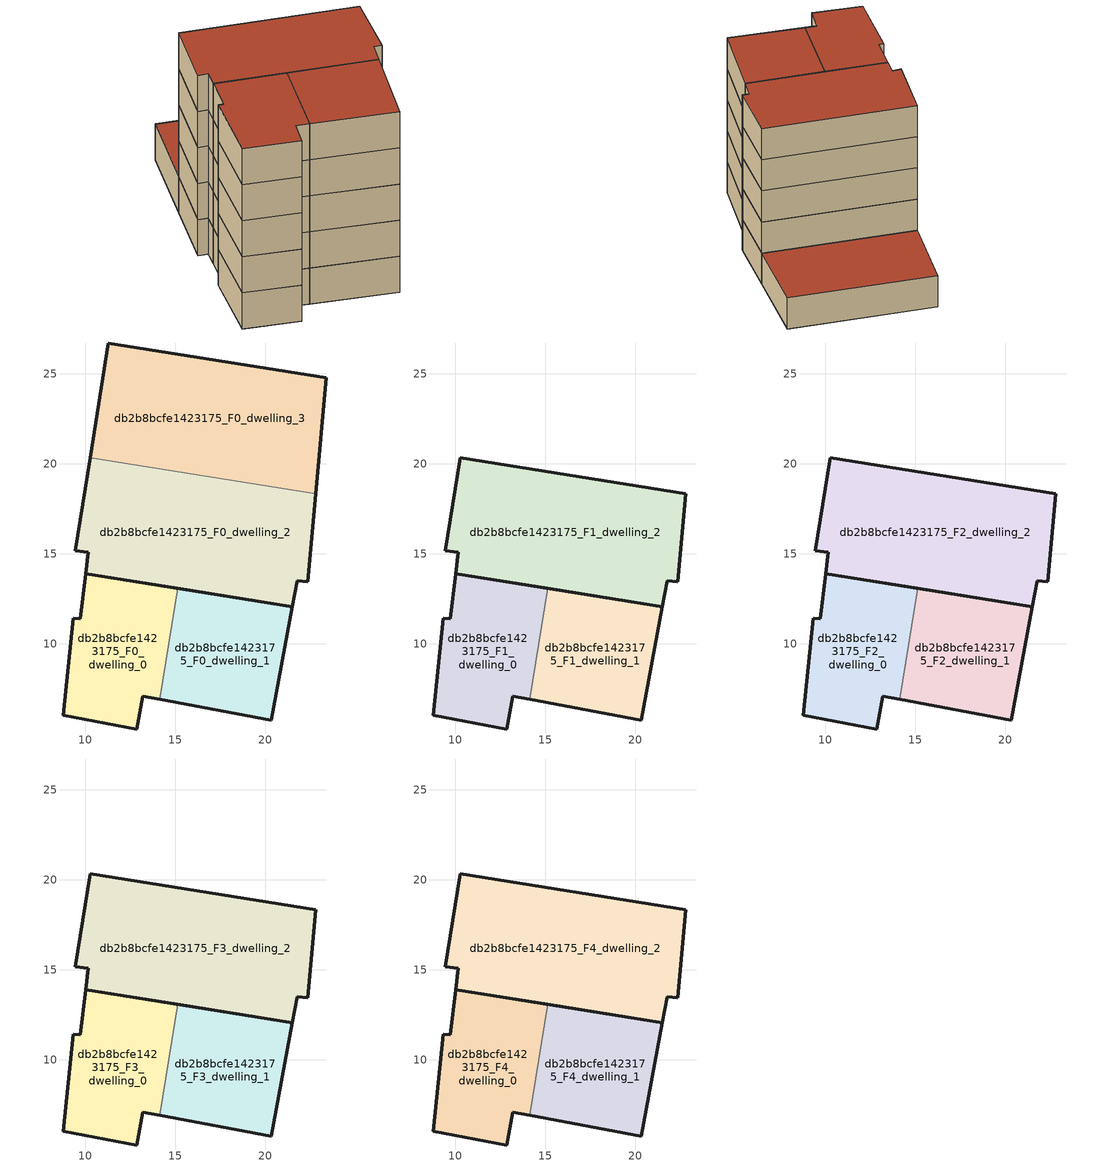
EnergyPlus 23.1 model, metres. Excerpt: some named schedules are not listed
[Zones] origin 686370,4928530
db2b8bcfe1423175_F0_dwelling_0
 floor ground (EU_floor_Construction): 14.16,6.92 15.14,13.08 10.03,13.89 9.73,11.38 9.33,11.43 8.78,6.03 12.86,5.27 13.2,7.09 z0
 wall outside (EU_wall_Construction): 14.16,6.92 13.2,7.09 12.86,5.27 8.78,6.03 9.33,11.43 9.73,11.38 10.03,13.89 15.14,13.08 z0:3
 wall to db2b8bcfe1423175_F0_dwelling_1 (EU_wall_Construction): 15.14,13.08 14.16,6.92 z0:3
db2b8bcfe1423175_F0_dwelling_1
 floor ground (EU_floor_Construction): 20.34,5.76 21.52,12.07 15.14,13.08 14.16,6.92 z0
 wall outside (EU_wall_Construction): 15.14,13.08 21.52,12.07 20.34,5.76 14.16,6.92 z0:3
db2b8bcfe1423175_F0_dwelling_2
 floor ground (EU_floor_Construction): 21.52,12.07 21.78,13.5 22.36,13.45 22.81,18.34 10.28,20.33 9.45,15.16 10.17,15.08 10.03,13.89 z0
 wall outside (EU_wall_Construction): 22.81,18.34 22.36,13.45 21.78,13.5 21.52,12.07 10.03,13.89 10.17,15.08 9.45,15.16 10.28,20.33 z0:3
 wall to db2b8bcfe1423175_F0_dwelling_3 (EU_wall_Construction): 10.28,20.33 22.81,18.34 z0:3
db2b8bcfe1423175_F0_dwelling_3
 floor ground (EU_floor_Construction): 22.81,18.34 23.4,24.79 11.3,26.71 10.28,20.33 z0
 wall outside (EU_wall_Construction): 10.28,20.33 11.3,26.71 23.4,24.79 22.81,18.34 z0:3
 roof outside (EU_roof_Construction): 23.4,24.79 22.81,18.34 10.28,20.33 11.3,26.71 z3
db2b8bcfe1423175_F1_dwelling_0
 floor to db2b8bcfe1423175_F0_dwelling_0 (EU_floor_Construction): 14.16,6.92 15.14,13.08 10.03,13.89 9.73,11.38 9.33,11.43 8.78,6.03 12.86,5.27 13.2,7.09 z3
 wall outside (EU_wall_Construction): 14.16,6.92 13.2,7.09 12.86,5.27 8.78,6.03 9.33,11.43 9.73,11.38 10.03,13.89 15.14,13.08 z3:6
 wall to db2b8bcfe1423175_F1_dwelling_1 (EU_wall_Construction): 15.14,13.08 14.16,6.92 z3:6
db2b8bcfe1423175_F1_dwelling_1
 floor to db2b8bcfe1423175_F0_dwelling_1 (EU_floor_Construction): 20.34,5.76 21.52,12.07 15.14,13.08 14.16,6.92 z3
 wall outside (EU_wall_Construction): 15.14,13.08 21.52,12.07 20.34,5.76 14.16,6.92 z3:6
db2b8bcfe1423175_F1_dwelling_2
 floor to db2b8bcfe1423175_F0_dwelling_2 (EU_floor_Construction): 21.52,12.07 21.78,13.5 22.36,13.45 22.81,18.34 10.28,20.33 9.45,15.16 10.17,15.08 10.03,13.89 z3
 wall outside (EU_wall_Construction): 22.81,18.34 22.36,13.45 21.78,13.5 21.52,12.07 10.03,13.89 10.17,15.08 9.45,15.16 10.28,20.33 22.81,18.34 z3:6
db2b8bcfe1423175_F2_dwelling_0
 floor to db2b8bcfe1423175_F1_dwelling_0 (EU_floor_Construction): 14.16,6.92 15.14,13.08 10.03,13.89 9.73,11.38 9.33,11.43 8.78,6.03 12.86,5.27 13.2,7.09 z6
 wall outside (EU_wall_Construction): 14.16,6.92 13.2,7.09 12.86,5.27 8.78,6.03 9.33,11.43 9.73,11.38 10.03,13.89 15.14,13.08 z6:9
 wall to db2b8bcfe1423175_F2_dwelling_1 (EU_wall_Construction): 15.14,13.08 14.16,6.92 z6:9
db2b8bcfe1423175_F2_dwelling_1
 floor to db2b8bcfe1423175_F1_dwelling_1 (EU_floor_Construction): 20.34,5.76 21.52,12.07 15.14,13.08 14.16,6.92 z6
 wall outside (EU_wall_Construction): 15.14,13.08 21.52,12.07 20.34,5.76 14.16,6.92 z6:9
db2b8bcfe1423175_F2_dwelling_2
 floor to db2b8bcfe1423175_F1_dwelling_2 (EU_floor_Construction): 21.52,12.07 21.78,13.5 22.36,13.45 22.81,18.34 10.28,20.33 9.45,15.16 10.17,15.08 10.03,13.89 z6
 wall outside (EU_wall_Construction): 22.81,18.34 22.36,13.45 21.78,13.5 21.52,12.07 10.03,13.89 10.17,15.08 9.45,15.16 10.28,20.33 22.81,18.34 z6:9
db2b8bcfe1423175_F3_dwelling_0
 floor to db2b8bcfe1423175_F2_dwelling_0 (EU_floor_Construction): 14.16,6.92 15.14,13.08 10.03,13.89 9.73,11.38 9.33,11.43 8.78,6.03 12.86,5.27 13.2,7.09 z9
 wall outside (EU_wall_Construction): 14.16,6.92 13.2,7.09 12.86,5.27 8.78,6.03 9.33,11.43 9.73,11.38 10.03,13.89 15.14,13.08 z9:12
 wall to db2b8bcfe1423175_F3_dwelling_1 (EU_wall_Construction): 15.14,13.08 14.16,6.92 z9:12
db2b8bcfe1423175_F3_dwelling_1
 floor to db2b8bcfe1423175_F2_dwelling_1 (EU_floor_Construction): 20.34,5.76 21.52,12.07 15.14,13.08 14.16,6.92 z9
 wall outside (EU_wall_Construction): 15.14,13.08 21.52,12.07 20.34,5.76 14.16,6.92 z9:12
db2b8bcfe1423175_F3_dwelling_2
 floor to db2b8bcfe1423175_F2_dwelling_2 (EU_floor_Construction): 21.52,12.07 21.78,13.5 22.36,13.45 22.81,18.34 10.28,20.33 9.45,15.16 10.17,15.08 10.03,13.89 z9
 wall outside (EU_wall_Construction): 22.81,18.34 22.36,13.45 21.78,13.5 21.52,12.07 10.03,13.89 10.17,15.08 9.45,15.16 10.28,20.33 22.81,18.34 z9:12
db2b8bcfe1423175_F4_dwelling_0
 floor to db2b8bcfe1423175_F3_dwelling_0 (EU_floor_Construction): 14.16,6.92 15.14,13.08 10.03,13.89 9.73,11.38 9.33,11.43 8.78,6.03 12.86,5.27 13.2,7.09 z12
 wall outside (EU_wall_Construction): 14.16,6.92 13.2,7.09 12.86,5.27 8.78,6.03 9.33,11.43 9.73,11.38 10.03,13.89 15.14,13.08 z12:15
 wall to db2b8bcfe1423175_F4_dwelling_1 (EU_wall_Construction): 15.14,13.08 14.16,6.92 z12:15
 roof outside (EU_roof_Construction): 15.14,13.08 14.16,6.92 13.2,7.09 12.86,5.27 8.78,6.03 9.33,11.43 9.73,11.38 10.03,13.89 z15
db2b8bcfe1423175_F4_dwelling_1
 floor to db2b8bcfe1423175_F3_dwelling_1 (EU_floor_Construction): 20.34,5.76 21.52,12.07 15.14,13.08 14.16,6.92 z12
 wall outside (EU_wall_Construction): 15.14,13.08 21.52,12.07 20.34,5.76 14.16,6.92 z12:15
 roof outside (EU_roof_Construction): 21.52,12.07 20.34,5.76 14.16,6.92 15.14,13.08 z15
db2b8bcfe1423175_F4_dwelling_2
 floor to db2b8bcfe1423175_F3_dwelling_2 (EU_floor_Construction): 21.52,12.07 21.78,13.5 22.36,13.45 22.81,18.34 10.28,20.33 9.45,15.16 10.17,15.08 10.03,13.89 z12
 wall outside (EU_wall_Construction): 22.81,18.34 22.36,13.45 21.78,13.5 21.52,12.07 10.03,13.89 10.17,15.08 9.45,15.16 10.28,20.33 22.81,18.34 z12:15
 roof outside (EU_roof_Construction): 22.81,18.34 22.36,13.45 21.78,13.5 21.52,12.07 10.03,13.89 10.17,15.08 9.45,15.16 10.28,20.33 z15
[Building]
EU S2 Campaign: North Axis=0; Terrain=City; Solar Distribution=FullExterior
[Site:Location]
Bologna: Latitude=44.5; Longitude=11.25; Time Zone=1; Elevation=37
[SizingPeriod:WeatherFileDays]
AnnualSizingPeriod: Begin Month=1; Begin Day of Month=1; End Month=12; End Day of Month=31; Day of Week for Start Day=Monday; Use Weather File Daylight Saving Period=No; Use Weather File Rain and Snow Indicators=No
[MATERIAL]
EU_InternalMass_Material: Roughness=MediumRough; Thickness=0.1; Conductivity=1; Density=1800; Specific Heat=900; Thermal Absorptance=0.9; Solar Absorptance=0.7; Visible Absorptance=0.7
[MATERIAL:NOMASS] Roughness=MediumRough; Thermal Absorptance=0.9; Solar Absorptance=0.7; Visible Absorptance=0.7
Name | Thermal Resistance
EU_wall_NoMass | 0.905828
EU_roof_NoMass | 0.37593
EU_floor_NoMass | 0.67114
[CONSTRUCTION]
EU_wall_Construction: EU_wall_NoMass
EU_roof_Construction: EU_roof_NoMass
EU_floor_Construction: EU_floor_NoMass
EU_InternalMass_Construction: EU_InternalMass_Material
[ZONE] Type=1; Multiplier=1; Ceiling Height=autocalculate; Floor Area=autocalculate; Part of Total Floor Area=Yes
Name | Volume
db2b8bcfe1423175_F0_dwelling_0 | 121.019
db2b8bcfe1423175_F1_dwelling_0; db2b8bcfe1423175_F2_dwelling_0; db2b8bcfe1423175_F3_dwelling_0; db2b8bcfe1423175_F4_dwelling_0 | 121.022
db2b8bcfe1423175_F0_dwelling_1; db2b8bcfe1423175_F1_dwelling_1; db2b8bcfe1423175_F2_dwelling_1; db2b8bcfe1423175_F3_dwelling_1; db2b8bcfe1423175_F4_dwelling_1 | 121.023
db2b8bcfe1423175_F0_dwelling_2 | 242.034
db2b8bcfe1423175_F1_dwelling_2; db2b8bcfe1423175_F2_dwelling_2; db2b8bcfe1423175_F3_dwelling_2; db2b8bcfe1423175_F4_dwelling_2 | 242.035
db2b8bcfe1423175_F0_dwelling_3 | 242.041
[INTERNALMASS] Construction=EU_InternalMass_Construction
Name | Zone or ZoneList | Surface Area
db2b8bcfe1423175_F0_dwelling_0_EU_InternalMass | db2b8bcfe1423175_F0_dwelling_0 | 40.3401
db2b8bcfe1423175_F0_dwelling_1_EU_InternalMass | db2b8bcfe1423175_F0_dwelling_1 | 40.3414
db2b8bcfe1423175_F0_dwelling_2_EU_InternalMass | db2b8bcfe1423175_F0_dwelling_2 | 80.6782
db2b8bcfe1423175_F0_dwelling_3_EU_InternalMass | db2b8bcfe1423175_F0_dwelling_3 | 80.6802
db2b8bcfe1423175_F1_dwelling_0_EU_InternalMass | db2b8bcfe1423175_F1_dwelling_0 | 80.6802
db2b8bcfe1423175_F1_dwelling_1_EU_InternalMass | db2b8bcfe1423175_F1_dwelling_1 | 80.6782
db2b8bcfe1423175_F1_dwelling_2_EU_InternalMass | db2b8bcfe1423175_F1_dwelling_2 | 80.6849
db2b8bcfe1423175_F2_dwelling_0_EU_InternalMass | db2b8bcfe1423175_F2_dwelling_0 | 80.6802
db2b8bcfe1423175_F2_dwelling_1_EU_InternalMass | db2b8bcfe1423175_F2_dwelling_1 | 80.6782
db2b8bcfe1423175_F2_dwelling_2_EU_InternalMass | db2b8bcfe1423175_F2_dwelling_2 | 80.6849
db2b8bcfe1423175_F3_dwelling_0_EU_InternalMass | db2b8bcfe1423175_F3_dwelling_0 | 80.6802
db2b8bcfe1423175_F3_dwelling_1_EU_InternalMass | db2b8bcfe1423175_F3_dwelling_1 | 80.6782
db2b8bcfe1423175_F3_dwelling_2_EU_InternalMass | db2b8bcfe1423175_F3_dwelling_2 | 80.6849
db2b8bcfe1423175_F4_dwelling_0_EU_InternalMass | db2b8bcfe1423175_F4_dwelling_0 | 80.6802
db2b8bcfe1423175_F4_dwelling_1_EU_InternalMass | db2b8bcfe1423175_F4_dwelling_1 | 80.6782
db2b8bcfe1423175_F4_dwelling_2_EU_InternalMass | db2b8bcfe1423175_F4_dwelling_2 | 80.6849
[OTHEREQUIPMENT] Fuel Type=Electricity; Design Level Calculation Method=Watts/Area; Power per Zone Floor Area=1; Fraction Latent=0; Fraction Radiant=0; Fraction Lost=0; Carbon Dioxide Generation Rate=0; EndUse Subcategory=EU_Step8_InternalGains
Name | Zone or ZoneList or Space or SpaceList | Schedule
EU_Step8_InternalGain_db2b8bcfe1423175_F0_dwelling_0_f000 | db2b8bcfe1423175_F0_dwelling_0 | EU_Step8_GainSchedule_db2b8bcfe1423175_F0_dwelling_0_f000
EU_Step8_InternalGain_db2b8bcfe1423175_F0_dwelling_1_f000 | db2b8bcfe1423175_F0_dwelling_1 | EU_Step8_GainSchedule_db2b8bcfe1423175_F0_dwelling_1_f000
EU_Step8_InternalGain_db2b8bcfe1423175_F0_dwelling_2_f000 | db2b8bcfe1423175_F0_dwelling_2 | EU_Step8_GainSchedule_db2b8bcfe1423175_F0_dwelling_2_f000
EU_Step8_InternalGain_db2b8bcfe1423175_F0_dwelling_3_f000 | db2b8bcfe1423175_F0_dwelling_3 | EU_Step8_GainSchedule_db2b8bcfe1423175_F0_dwelling_3_f000
EU_Step8_InternalGain_db2b8bcfe1423175_F1_dwelling_0_f000 | db2b8bcfe1423175_F1_dwelling_0 | EU_Step8_GainSchedule_db2b8bcfe1423175_F1_dwelling_0_f000
EU_Step8_InternalGain_db2b8bcfe1423175_F1_dwelling_1_f000 | db2b8bcfe1423175_F1_dwelling_1 | EU_Step8_GainSchedule_db2b8bcfe1423175_F1_dwelling_1_f000
EU_Step8_InternalGain_db2b8bcfe1423175_F1_dwelling_2_f000 | db2b8bcfe1423175_F1_dwelling_2 | EU_Step8_GainSchedule_db2b8bcfe1423175_F1_dwelling_2_f000
EU_Step8_InternalGain_db2b8bcfe1423175_F2_dwelling_0_f000 | db2b8bcfe1423175_F2_dwelling_0 | EU_Step8_GainSchedule_db2b8bcfe1423175_F2_dwelling_0_f000
EU_Step8_InternalGain_db2b8bcfe1423175_F2_dwelling_1_f000 | db2b8bcfe1423175_F2_dwelling_1 | EU_Step8_GainSchedule_db2b8bcfe1423175_F2_dwelling_1_f000
EU_Step8_InternalGain_db2b8bcfe1423175_F2_dwelling_2_f000 | db2b8bcfe1423175_F2_dwelling_2 | EU_Step8_GainSchedule_db2b8bcfe1423175_F2_dwelling_2_f000
EU_Step8_InternalGain_db2b8bcfe1423175_F3_dwelling_0_f000 | db2b8bcfe1423175_F3_dwelling_0 | EU_Step8_GainSchedule_db2b8bcfe1423175_F3_dwelling_0_f000
EU_Step8_InternalGain_db2b8bcfe1423175_F3_dwelling_1_f000 | db2b8bcfe1423175_F3_dwelling_1 | EU_Step8_GainSchedule_db2b8bcfe1423175_F3_dwelling_1_f000
EU_Step8_InternalGain_db2b8bcfe1423175_F3_dwelling_2_f000 | db2b8bcfe1423175_F3_dwelling_2 | EU_Step8_GainSchedule_db2b8bcfe1423175_F3_dwelling_2_f000
EU_Step8_InternalGain_db2b8bcfe1423175_F4_dwelling_0_f000 | db2b8bcfe1423175_F4_dwelling_0 | EU_Step8_GainSchedule_db2b8bcfe1423175_F4_dwelling_0_f000
EU_Step8_InternalGain_db2b8bcfe1423175_F4_dwelling_1_f000 | db2b8bcfe1423175_F4_dwelling_1 | EU_Step8_GainSchedule_db2b8bcfe1423175_F4_dwelling_1_f000
EU_Step8_InternalGain_db2b8bcfe1423175_F4_dwelling_2_f000 | db2b8bcfe1423175_F4_dwelling_2 | EU_Step8_GainSchedule_db2b8bcfe1423175_F4_dwelling_2_f000
[ZONEVENTILATION:DESIGNFLOWRATE] Schedule=EU_AlwaysOn; Design Flow Rate Calculation Method=AirChanges/Hour; Air Changes per Hour=0.73129; Ventilation Type=Natural; Fan Pressure Rise=0; Fan Total Efficiency=1; Constant Term Coefficient=1; Temperature Term Coefficient=0; Velocity Term Coefficient=0; Velocity Squared Term Coefficient=0; Minimum Indoor Temperature=-100; Maximum Indoor Temperature=100; Delta Temperature=-100; Minimum Outdoor Temperature=-100; Maximum Outdoor Temperature=100; Maximum Wind Speed=40
Name | Zone or ZoneList or Space or SpaceList
EU_ConstantAir_db2b8bcfe1423175_F0_dwelling_0 | db2b8bcfe1423175_F0_dwelling_0
EU_ConstantAir_db2b8bcfe1423175_F0_dwelling_1 | db2b8bcfe1423175_F0_dwelling_1
EU_ConstantAir_db2b8bcfe1423175_F0_dwelling_2 | db2b8bcfe1423175_F0_dwelling_2
EU_ConstantAir_db2b8bcfe1423175_F0_dwelling_3 | db2b8bcfe1423175_F0_dwelling_3
EU_ConstantAir_db2b8bcfe1423175_F1_dwelling_0 | db2b8bcfe1423175_F1_dwelling_0
EU_ConstantAir_db2b8bcfe1423175_F1_dwelling_1 | db2b8bcfe1423175_F1_dwelling_1
EU_ConstantAir_db2b8bcfe1423175_F1_dwelling_2 | db2b8bcfe1423175_F1_dwelling_2
EU_ConstantAir_db2b8bcfe1423175_F2_dwelling_0 | db2b8bcfe1423175_F2_dwelling_0
EU_ConstantAir_db2b8bcfe1423175_F2_dwelling_1 | db2b8bcfe1423175_F2_dwelling_1
EU_ConstantAir_db2b8bcfe1423175_F2_dwelling_2 | db2b8bcfe1423175_F2_dwelling_2
EU_ConstantAir_db2b8bcfe1423175_F3_dwelling_0 | db2b8bcfe1423175_F3_dwelling_0
EU_ConstantAir_db2b8bcfe1423175_F3_dwelling_1 | db2b8bcfe1423175_F3_dwelling_1
EU_ConstantAir_db2b8bcfe1423175_F3_dwelling_2 | db2b8bcfe1423175_F3_dwelling_2
EU_ConstantAir_db2b8bcfe1423175_F4_dwelling_0 | db2b8bcfe1423175_F4_dwelling_0
EU_ConstantAir_db2b8bcfe1423175_F4_dwelling_1 | db2b8bcfe1423175_F4_dwelling_1
EU_ConstantAir_db2b8bcfe1423175_F4_dwelling_2 | db2b8bcfe1423175_F4_dwelling_2
[HVACTEMPLATE:THERMOSTAT] Constant Heating Setpoint=20; Constant Cooling Setpoint=50
EU_HeatOnly_db2b8bcfe1423175_F0_dwelling_0; EU_HeatOnly_db2b8bcfe1423175_F0_dwelling_1; EU_HeatOnly_db2b8bcfe1423175_F0_dwelling_2; EU_HeatOnly_db2b8bcfe1423175_F0_dwelling_3; EU_HeatOnly_db2b8bcfe1423175_F1_dwelling_0; EU_HeatOnly_db2b8bcfe1423175_F1_dwelling_1; EU_HeatOnly_db2b8bcfe1423175_F1_dwelling_2; EU_HeatOnly_db2b8bcfe1423175_F2_dwelling_0; EU_HeatOnly_db2b8bcfe1423175_F2_dwelling_1; EU_HeatOnly_db2b8bcfe1423175_F2_dwelling_2; EU_HeatOnly_db2b8bcfe1423175_F3_dwelling_0; EU_HeatOnly_db2b8bcfe1423175_F3_dwelling_1; EU_HeatOnly_db2b8bcfe1423175_F3_dwelling_2; EU_HeatOnly_db2b8bcfe1423175_F4_dwelling_0; EU_HeatOnly_db2b8bcfe1423175_F4_dwelling_1; EU_HeatOnly_db2b8bcfe1423175_F4_dwelling_2
[HVACTEMPLATE:ZONE:IDEALLOADSAIRSYSTEM] System Availability Schedule=EU_AlwaysOn; Maximum Heating Supply Air Temperature=50; Minimum Cooling Supply Air Temperature=13; Maximum Heating Supply Air Humidity Ratio=0.0156; Minimum Cooling Supply Air Humidity Ratio=0.0077; Heating Limit=NoLimit; Cooling Limit=NoLimit; Heating Availability Schedule=EU_AlwaysOn; Cooling Availability Schedule=EU_CoolingOff; Dehumidification Control Type=ConstantSensibleHeatRatio; Cooling Sensible Heat Ratio=0.7; Dehumidification Setpoint=60; Humidification Control Type=None; Humidification Setpoint=30; Outdoor Air Method=None; Outdoor Air Flow Rate per Person=0.00944; Outdoor Air Flow Rate per Zone Floor Area=0; Outdoor Air Flow Rate per Zone=0; Demand Controlled Ventilation Type=None; Outdoor Air Economizer Type=NoEconomizer; Heat Recovery Type=None; Sensible Heat Recovery Effectiveness=0.7; Latent Heat Recovery Effectiveness=0.65
Name | Template Thermostat
db2b8bcfe1423175_F0_dwelling_0 | EU_HeatOnly_db2b8bcfe1423175_F0_dwelling_0
db2b8bcfe1423175_F0_dwelling_1 | EU_HeatOnly_db2b8bcfe1423175_F0_dwelling_1
db2b8bcfe1423175_F0_dwelling_2 | EU_HeatOnly_db2b8bcfe1423175_F0_dwelling_2
db2b8bcfe1423175_F0_dwelling_3 | EU_HeatOnly_db2b8bcfe1423175_F0_dwelling_3
db2b8bcfe1423175_F1_dwelling_0 | EU_HeatOnly_db2b8bcfe1423175_F1_dwelling_0
db2b8bcfe1423175_F1_dwelling_1 | EU_HeatOnly_db2b8bcfe1423175_F1_dwelling_1
db2b8bcfe1423175_F1_dwelling_2 | EU_HeatOnly_db2b8bcfe1423175_F1_dwelling_2
db2b8bcfe1423175_F2_dwelling_0 | EU_HeatOnly_db2b8bcfe1423175_F2_dwelling_0
db2b8bcfe1423175_F2_dwelling_1 | EU_HeatOnly_db2b8bcfe1423175_F2_dwelling_1
db2b8bcfe1423175_F2_dwelling_2 | EU_HeatOnly_db2b8bcfe1423175_F2_dwelling_2
db2b8bcfe1423175_F3_dwelling_0 | EU_HeatOnly_db2b8bcfe1423175_F3_dwelling_0
db2b8bcfe1423175_F3_dwelling_1 | EU_HeatOnly_db2b8bcfe1423175_F3_dwelling_1
db2b8bcfe1423175_F3_dwelling_2 | EU_HeatOnly_db2b8bcfe1423175_F3_dwelling_2
db2b8bcfe1423175_F4_dwelling_0 | EU_HeatOnly_db2b8bcfe1423175_F4_dwelling_0
db2b8bcfe1423175_F4_dwelling_1 | EU_HeatOnly_db2b8bcfe1423175_F4_dwelling_1
db2b8bcfe1423175_F4_dwelling_2 | EU_HeatOnly_db2b8bcfe1423175_F4_dwelling_2
[SIZING:ZONE] Zone Cooling Design Supply Air Temperature Input Method=SupplyAirTemperature; Zone Cooling Design Supply Air Temperature=13; Zone Heating Design Supply Air Temperature Input Method=SupplyAirTemperature; Zone Heating Design Supply Air Temperature=50; Zone Cooling Design Supply Air Humidity Ratio=0.008; Zone Heating Design Supply Air Humidity Ratio=0.008; Cooling Design Air Flow Method=DesignDay; Cooling Design Air Flow Rate=0; Cooling Minimum Air Flow per Zone Floor Area=0.000762; Cooling Minimum Air Flow=0; Cooling Minimum Air Flow Fraction=0.2; Heating Design Air Flow Method=DesignDay; Heating Design Air Flow Rate=0; Heating Maximum Air Flow per Zone Floor Area=0.002032; Heating Maximum Air Flow=0.141576; Heating Maximum Air Flow Fraction=0.3; Account for Dedicated Outdoor Air System=No; Dedicated Outdoor Air System Control Strategy=NeutralSupplyAir; Dedicated Outdoor Air Low Setpoint Temperature for Design=autosize; Dedicated Outdoor Air High Setpoint Temperature for Design=autosize; Zone Load Sizing Method=Sensible Load Only No Latent Load; Zone Latent Cooling Design Supply Air Humidity Ratio Input Method=HumidityRatioDifference; Zone Cooling Design Supply Air Humidity Ratio Difference=0.005; Zone Latent Heating Design Supply Air Humidity Ratio Input Method=HumidityRatioDifference; Zone Humidification Design Supply Air Humidity Ratio Difference=0.005
db2b8bcfe1423175_F0_dwelling_0; db2b8bcfe1423175_F0_dwelling_1; db2b8bcfe1423175_F0_dwelling_2; db2b8bcfe1423175_F0_dwelling_3; db2b8bcfe1423175_F1_dwelling_0; db2b8bcfe1423175_F1_dwelling_1; db2b8bcfe1423175_F1_dwelling_2; db2b8bcfe1423175_F2_dwelling_0; db2b8bcfe1423175_F2_dwelling_1; db2b8bcfe1423175_F2_dwelling_2; db2b8bcfe1423175_F3_dwelling_0; db2b8bcfe1423175_F3_dwelling_1; db2b8bcfe1423175_F3_dwelling_2; db2b8bcfe1423175_F4_dwelling_0; db2b8bcfe1423175_F4_dwelling_1; db2b8bcfe1423175_F4_dwelling_2
[SCHEDULE:FILE] Column Number=1; Rows to Skip at Top=0; Number of Hours of Data=8760; Column Separator=Comma; Interpolate to Timestep=No; Minutes per Item=60; Adjust Schedule for Daylight Savings=Yes
Name | File
EU_Step8_GainSchedule_db2b8bcfe1423175_F0_dwelling_0_f000 | ../../schedules/db2b8bcfe1423175/db2b8bcfe1423175_F0_dwelling_0_f000_gain.csv
EU_Step8_GainSchedule_db2b8bcfe1423175_F0_dwelling_1_f000 | ../../schedules/db2b8bcfe1423175/db2b8bcfe1423175_F0_dwelling_1_f000_gain.csv
EU_Step8_GainSchedule_db2b8bcfe1423175_F0_dwelling_2_f000 | ../../schedules/db2b8bcfe1423175/db2b8bcfe1423175_F0_dwelling_2_f000_gain.csv
EU_Step8_GainSchedule_db2b8bcfe1423175_F0_dwelling_3_f000 | ../../schedules/db2b8bcfe1423175/db2b8bcfe1423175_F0_dwelling_3_f000_gain.csv
